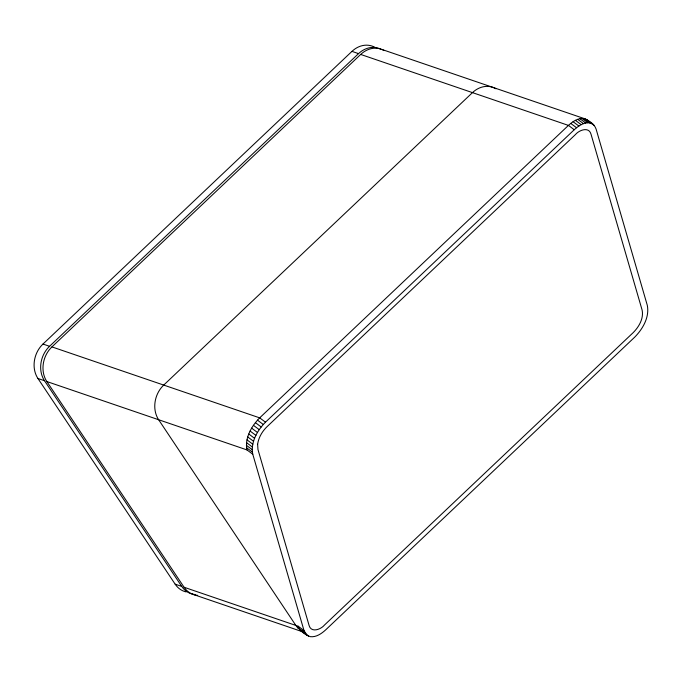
<?xml version="1.0" encoding="UTF-8"?>
<svg xmlns="http://www.w3.org/2000/svg" width="682" height="682" viewBox="0 0 682 682"><rect width="100%" height="100%" fill="white"/><g stroke="black" fill="none" stroke-linecap="round" stroke-linejoin="round"><path stroke-width="1.02" d="M307.036 635.274L304.002 630.56L252.766 454.229L246.952 449.907C244.616 437.946 251.539 426.105 259.68 417.861L568.438 125.403C572.624 121.592 577.969 117.833 583.928 118.549C588.873 120.416 594.269 123.809 596.085 129.034L647.312 305.365C649.639 317.241 642.759 329.005 634.669 337.189L325.689 629.861C321.529 633.655 316.218 637.389 310.301 636.673C305.374 634.814 299.995 631.438 298.179 626.229L184.08 587.253L46.853 381.545A24.953 20.665 -71.1 0 1 51.934 346.899L360.693 54.441A24.953 20.665 -71.1 0 1 384.179 50.604M252.766 454.229C250.43 442.268 257.353 430.427 265.494 422.184L574.253 129.733C579.009 125.326 586.614 120.211 593.025 124.286M186.152 591.925A24.953 20.665 -71.1 0 1 175.155 584.176L37.928 378.467A24.791 20.528 -71.1 0 1 42.975 344.052L351.963 51.372A24.791 20.528 -71.1 0 1 375.305 47.561M195.419 594.559A24.953 20.665 -71.1 0 1 181.727 586.426L44.501 380.718A24.791 20.528 -71.1 0 1 49.556 346.294L358.536 53.622A24.791 20.528 -71.1 0 1 381.093 49.368M381.75 49.402L585.676 119.069L594.32 125.539M351.963 51.372L358.536 53.622M360.693 54.441L568.438 125.403L574.253 129.733M51.934 346.899L259.68 417.861L265.494 422.184M42.975 344.052L49.556 346.294M37.928 378.467L44.501 380.718M46.853 381.545L246.952 449.907M175.155 584.176L181.727 586.426M495.967 88.788A24.953 20.665 -71.1 0 0 472.473 92.624L163.714 385.083A24.953 20.665 -71.1 0 0 158.633 419.728L295.86 625.437L297.591 627.67L304.735 632.453M297.591 627.67L308.562 636.161M192.435 594.158L302.748 631.839L301.222 630.952M299.577 629.588L306.244 634.507M583.928 118.549L589.742 122.879M581.993 118.421L587.807 122.743M579.896 118.685L585.71 123.007M577.688 119.324L583.502 123.647M575.395 120.339L581.209 124.661M573.068 121.703L578.882 126.025M570.732 123.408L576.546 127.73M257.464 420.138L263.278 424.46M255.366 422.635L261.18 426.958M253.414 425.321L259.228 429.643M251.649 428.151L257.464 432.473M250.106 431.067L255.921 435.389M248.794 434.025L254.608 438.356M247.754 436.983L253.568 441.305M246.995 439.873L252.809 444.195M246.526 442.661L252.34 446.983M246.364 445.286L252.178 449.617M246.509 447.716L252.323 452.038M298.179 626.229L304.002 630.56M587.211 119.955L588.506 121.208M197.669 595.335A24.791 20.528 -71.1 0 1 195.879 595.122M195.001 594.951A24.791 20.528 -71.1 0 1 184.08 587.253M257.634 444.255L257.967 449.506L309.108 625.53C311.239 633.143 320.924 629.418 324.496 625.036L633.143 332.68C638.923 326.9 643.859 318.528 642.12 310.088L590.979 134.064C588.83 126.375 579.052 130.134 575.438 134.559L267.02 426.702C262.195 431.382 258.572 437.537 257.634 444.255"/></g></svg>
